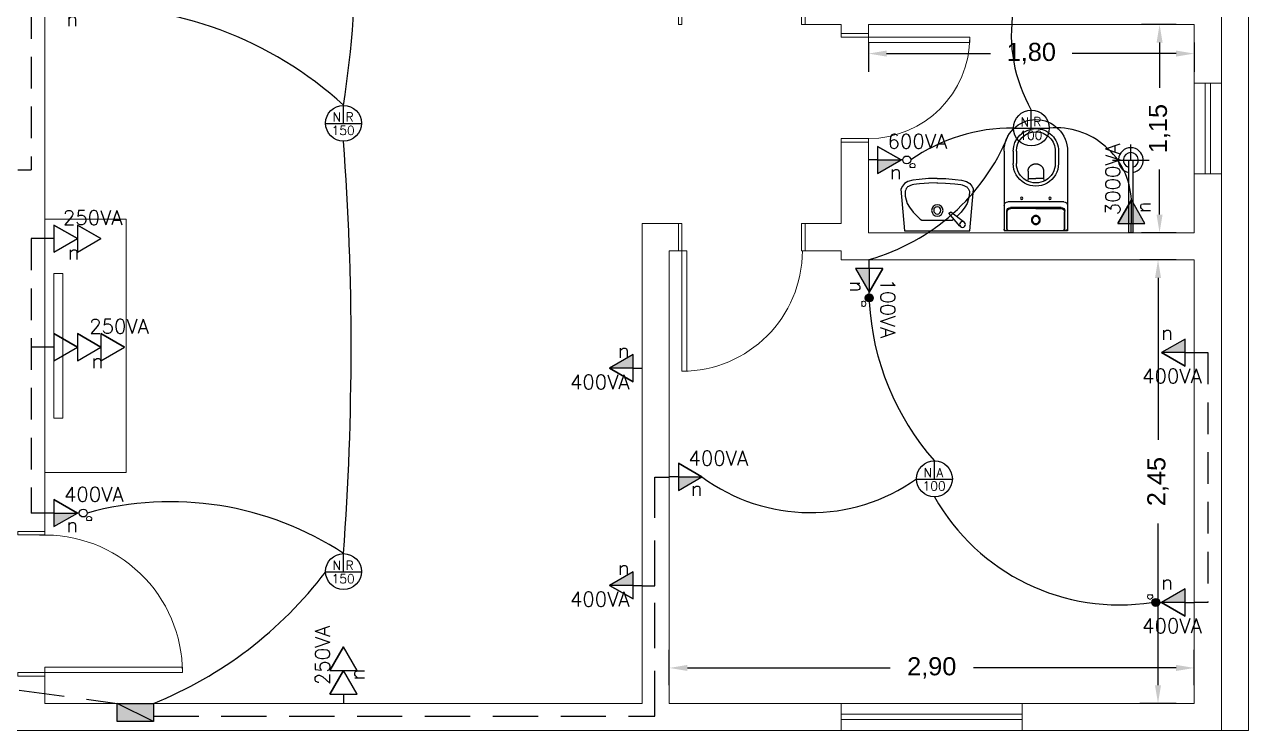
# Model space of a CAD drawing. Header units: millimetres. Extents: x -5 to 184, y -24 to 24.
# Drawn here: x 20.24 to 27, y 0 to 3.9 of the extents above; entities that cross this region are included whole.
import ezdxf

# ---------------------------------------------------------------- set-up
doc = ezdxf.new("R2010")
doc.units = ezdxf.units.MM
doc.linetypes.add('DASHED', pattern=[15, 12, -3])
doc.linetypes.add('HIDDEN', pattern=[0.375, 0.25, -0.125])
doc.layers.get('0').update_dxf_attribs({"lineweight": 30})
for name, color, linetype, lineweight in [('Cotas', 3, 'Continuous', 9), ('Cozinha', 252, 'Continuous', 20), ('Edificação', 251, 'Continuous', 20), ('Portas', 251, 'Continuous', 9)]:
    doc.layers.add(name, color=color, linetype=linetype, lineweight=lineweight)
for name, color, linetype in [('Eletroduto', 160, 'Continuous'), ('Pontos de iluminação', 50, 'Continuous'), ('Pontos de Tomadas', 10, 'Continuous'), ('WC', 252, 'Continuous')]:
    doc.layers.add(name, color=color, linetype=linetype)
doc.styles.add('ROMANS', font='ROMANS.SHX')
doc.styles.get("Standard").update_dxf_attribs({"font": 'arial.ttf'})
doc.dimstyles.new('ISO-25', dxfattribs={"dimtxt": 0.1, "dimasz": 0.1, "dimexe": 0.1, "dimexo": 0.1, "dimgap": 0.1, "dimtad": 0, "dimzin": 1, "dimtxsty": 'Standard', "dimcen": 0.1, "dimadec": 0, "dimazin": 0, "dimtfac": 1, "dimtmove": 0, "dimatfit": 3, "dimfxl": 1, "dimarcsym": 0})

# ---------------------------------------------------------------- blocks, each defined once
blk = doc.blocks.new('*D54')
at = {"layer": 'Cotas', "color": 0, "lineweight": -2, "transparency": 16777216}
for p, q in [((26.6, 2.6), (26.4, 2.6)), ((26.5, 2.5), (26.5, 1.6061)), ((26.5, 0.25), (26.5, 1.1439)), ((26.6, 0.15), (26.4, 0.15))]:
    blk.add_line(p, q, dxfattribs=at)
at = {"layer": 'Cotas', "color": 0, "transparency": 16777216}
for points in [[(26.4833, 2.5), (26.5167, 2.5), (26.5, 2.6)], [(26.4833, 0.25), (26.5167, 0.25), (26.5, 0.15)]]:
    blk.add_solid(points, dxfattribs=at)
at = {"layer": 'Defpoints', "color": 0, "transparency": 16777216}
for p in [(26.7, 2.6), (26.5, 0.15), (26.7, 0.15)]:
    blk.add_point(p, dxfattribs=at)
at = {"layer": 'Cotas', "color": 0, "transparency": 16777216, "insert": (26.5, 1.375), "char_height": 0.1, "attachment_point": 5, "rotation": 90}
blk.add_mtext('2,45', dxfattribs=at)
blk = doc.blocks.new('*D55')
at = {"layer": 'Cotas', "color": 0, "lineweight": -2, "transparency": 16777216}
for p, q in [((23.8, 0.25), (23.8, 0.4456)), ((26.7, 0.25), (26.7, 0.4456)), ((23.9, 0.3456), (25.0194, 0.3456)), ((26.6, 0.3456), (25.4806, 0.3456))]:
    blk.add_line(p, q, dxfattribs=at)
at = {"layer": 'Cotas', "color": 0, "transparency": 16777216}
for points in [[(23.9, 0.3623), (23.9, 0.3289), (23.8, 0.3456)], [(26.6, 0.3623), (26.6, 0.3289), (26.7, 0.3456)]]:
    blk.add_solid(points, dxfattribs=at)
at = {"layer": 'Defpoints', "color": 0, "transparency": 16777216}
for p in [(23.8, 0.3456), (23.8, 0.15), (26.7, 0.15)]:
    blk.add_point(p, dxfattribs=at)
at = {"layer": 'Cotas', "color": 0, "transparency": 16777216, "insert": (25.25, 0.3456), "char_height": 0.1, "attachment_point": 5}
blk.add_mtext('2,90', dxfattribs=at)
blk = doc.blocks.new('*D59')
at = {"layer": 'Cotas', "color": 0, "lineweight": -2, "transparency": 16777216}
for p, q in [((26.6, 3.9), (26.4086, 3.9)), ((26.5086, 3.8), (26.5086, 3.5505)), ((26.5086, 2.85), (26.5086, 3.0995)), ((26.6, 2.75), (26.4086, 2.75))]:
    blk.add_line(p, q, dxfattribs=at)
at = {"layer": 'Cotas', "color": 0, "transparency": 16777216}
for points in [[(26.4919, 3.8), (26.5252, 3.8), (26.5086, 3.9)], [(26.4919, 2.85), (26.5252, 2.85), (26.5086, 2.75)]]:
    blk.add_solid(points, dxfattribs=at)
at = {"layer": 'Defpoints', "color": 0, "transparency": 16777216}
for p in [(26.7, 3.9), (26.5086, 2.75), (26.7, 2.75)]:
    blk.add_point(p, dxfattribs=at)
at = {"layer": 'Cotas', "color": 0, "transparency": 16777216, "insert": (26.5086, 3.325), "char_height": 0.1, "attachment_point": 5, "rotation": 90}
blk.add_mtext('1,15', dxfattribs=at)
blk = doc.blocks.new('*D36')
at = {"layer": 'Cotas', "color": 0, "lineweight": -2, "transparency": 16777216}
for p, q in [((24.9, 3.8), (24.9, 3.6393)), ((26.7, 3.8), (26.7, 3.6393)), ((25, 3.7393), (25.575, 3.7393)), ((26.6, 3.7393), (26.025, 3.7393))]:
    blk.add_line(p, q, dxfattribs=at)
at = {"layer": 'Cotas', "color": 0, "transparency": 16777216}
for points in [[(25, 3.7559), (25, 3.7226), (24.9, 3.7393)], [(26.6, 3.7559), (26.6, 3.7226), (26.7, 3.7393)]]:
    blk.add_solid(points, dxfattribs=at)
at = {"layer": 'Defpoints', "color": 0, "transparency": 16777216}
for p in [(24.9, 3.9), (26.7, 3.9), (26.7, 3.7393)]:
    blk.add_point(p, dxfattribs=at)
at = {"layer": 'Cotas', "color": 0, "transparency": 16777216, "insert": (25.8, 3.7393), "char_height": 0.1, "attachment_point": 5}
blk.add_mtext('1,80', dxfattribs=at)
blk = doc.blocks.new('01lavl91')
at = {"linetype": 'Continuous'}
for p, q in [((0.1253, -0.036), (0.0639, -0.1075)), ((0.0753, -0.1139), (0.1503, -0.0575)), ((-0.085, -0.0692), (0.0857, -0.0692)), ((0.0639, -0.1075), (0.0753, -0.1139))]:
    blk.add_line(p, q, dxfattribs=at)
for points in [[(-0.1997, -0.2393), (-0.1797, -0.0093), (0.1803, -0.0093), (0.2003, -0.2393)], [(-0.1772, -0.2283), (-0.1758, -0.2005), (-0.1652, -0.1606), (-0.1526, -0.1406), (-0.1317, -0.1123), (-0.1188, -0.0991), (-0.106, -0.0859), (-0.0931, -0.074), (-0.085, -0.0692)], [(0.0938, -0.074), (0.0857, -0.0692)], [(0.1779, -0.2283), (0.1765, -0.2005), (0.1659, -0.1606), (0.1533, -0.1406), (0.1323, -0.1123), (0.1195, -0.0991), (0.1091, -0.0885)], [(0.0003, -0.2993), (-0.0477, -0.2981), (-0.0993, -0.2935), (-0.1345, -0.2899), (-0.1613, -0.2816), (-0.1795, -0.2708), (-0.1915, -0.256), (-0.1997, -0.2393)], [(0.0023, -0.2743), (-0.0461, -0.2719), (-0.0975, -0.2686), (-0.1144, -0.2671), (-0.1294, -0.2653), (-0.1385, -0.2633), (-0.151, -0.2586), (-0.1586, -0.2547), (-0.1629, -0.2516), (-0.1647, -0.2496), (-0.1703, -0.2424), (-0.1737, -0.2368), (-0.1772, -0.2283)], [(-0.0016, -0.2743), (0.0468, -0.2719), (0.0982, -0.2686), (0.1151, -0.2671), (0.1301, -0.2653), (0.1391, -0.2633), (0.1517, -0.2586), (0.1593, -0.2547), (0.1635, -0.2516), (0.1653, -0.2496), (0.1709, -0.2424), (0.1744, -0.2368), (0.1779, -0.2283)], [(0.0003, -0.2993), (0.0483, -0.2981), (0.0999, -0.2935), (0.1351, -0.2899), (0.1619, -0.2816), (0.1801, -0.2708), (0.1921, -0.256), (0.2003, -0.2393)]]:
    blk.add_lwpolyline(points, dxfattribs=at)
for centre, radius in [((0.1404, -0.0444), 0.0164), ((0.001, -0.1223), 0.0316), ((0.001, -0.1223), 0.02)]:
    blk.add_circle(centre, radius, dxfattribs=at)
blk = doc.blocks.new('81_P')
at = {"ltscale": 0.05}
for p, q in [((-0.165, 0), (-0.175, 0)), ((-0.175, -0.01), (-0.175, 0)), ((0.175, 0), (0.165, 0))]:
    blk.add_line(p, q, dxfattribs=at)
for p, q in [((0.165, 0), (-0.165, 0)), ((-0.175, -0.44), (-0.175, -0.01)), ((0.175, -0.44), (0.175, -0.01)), ((0.1398, -0.1295), (-0.1398, -0.1295)), ((0, -0.1236), (-0.1384, -0.1236)), ((0, -0.1236), (0.1384, -0.1236)), ((0.155, -0.16), (-0.155, -0.16))]:
    blk.add_line(p, q)
at = {"ltscale": 0.047193}
blk.add_line((0.175, -0.0094), (0.175, 0), dxfattribs=at)
at = {"ltscale": 0.497718}
for p, q in [((-0.1598, -0.01), (-0.1598, -0.1095)), ((0.1598, -0.01), (0.1598, -0.1095))]:
    blk.add_line(p, q, dxfattribs=at)
at = {"ltscale": 0.467891}
for p, q in [((-0.1584, -0.01), (-0.1584, -0.1036)), ((0.1584, -0.01), (0.1584, -0.1036))]:
    blk.add_line(p, q, dxfattribs=at)
at = {"ltscale": 0.078144}
for p, q in [((-0.0429, -0.29), (-0.0455, -0.2746)), ((0.0429, -0.29), (0.0455, -0.2746))]:
    blk.add_line(p, q, dxfattribs=at)
at = {"ltscale": 0.214268}
for p in [(-0.0429, -0.29), (0.0429, -0.29)]:
    blk.add_line(p, (0, -0.29), dxfattribs=at)
at = {"ltscale": 0.197279}
for p, q in [((-0.0429, -0.3295), (-0.0429, -0.29)), ((0.0429, -0.3295), (0.0429, -0.29))]:
    blk.add_line(p, q, dxfattribs=at)
at = {"ltscale": 0.339985}
for p, q in [((-0.125, -0.44), (-0.125, -0.372)), ((-0.1075, -0.44), (-0.1075, -0.372)), ((0.1075, -0.44), (0.1075, -0.372)), ((0.125, -0.44), (0.125, -0.372))]:
    blk.add_line(p, q, dxfattribs=at)
for points in [[(-0.0429, -0.3295), (-0.0428, -0.3307), (-0.0428, -0.332), (-0.0427, -0.3332), (-0.0425, -0.3345), (-0.0424, -0.3357), (-0.0421, -0.3369), (-0.0419, -0.3382), (-0.0416, -0.3394), (-0.0412, -0.3406), (-0.0409, -0.3418), (-0.0405, -0.343), (-0.04, -0.3442), (-0.0395, -0.3453), (-0.039, -0.3465), (-0.0384, -0.3476), (-0.0378, -0.3487), (-0.0372, -0.3498), (-0.0369, -0.3504), (-0.0365, -0.3509), (-0.0362, -0.3515), (-0.0358, -0.352), (-0.0354, -0.3525), (-0.0351, -0.353), (-0.0347, -0.3535), (-0.0343, -0.354), (-0.0339, -0.3545), (-0.0335, -0.355), (-0.0331, -0.3555), (-0.0326, -0.356), (-0.0322, -0.3565), (-0.0318, -0.357), (-0.0313, -0.3574), (-0.0309, -0.3579), (-0.0303, -0.3584)], [(0.0303, -0.3584), (0.0312, -0.3575), (0.0321, -0.3566), (0.033, -0.3556), (0.0338, -0.3547), (0.0346, -0.3537), (0.0354, -0.3526), (0.0361, -0.3516), (0.0368, -0.3505), (0.0374, -0.3494), (0.0381, -0.3483), (0.0386, -0.3472), (0.0392, -0.346), (0.0395, -0.3455), (0.0397, -0.3449), (0.04, -0.3443), (0.0402, -0.3437), (0.0404, -0.3431), (0.0406, -0.3425), (0.0408, -0.3419), (0.041, -0.3413), (0.0412, -0.3407), (0.0414, -0.3401), (0.0415, -0.3395), (0.0417, -0.3389), (0.0418, -0.3383), (0.042, -0.3377), (0.0421, -0.3371), (0.0422, -0.3364), (0.0423, -0.3358), (0.0424, -0.3352), (0.0425, -0.3346), (0.0426, -0.334), (0.0427, -0.3333), (0.0427, -0.3327), (0.0428, -0.3321), (0.0428, -0.3315), (0.0428, -0.3308), (0.0428, -0.3302), (0.0429, -0.3295)], [(-0.0303, -0.3584), (-0.0294, -0.3593), (-0.0284, -0.3602), (-0.0274, -0.361), (-0.0263, -0.3618), (-0.0253, -0.3626), (-0.0242, -0.3633), (-0.0231, -0.364), (-0.022, -0.3647), (-0.0208, -0.3653), (-0.0196, -0.3659), (-0.0184, -0.3665), (-0.0172, -0.367), (-0.016, -0.3675), (-0.0147, -0.368), (-0.0135, -0.3684), (-0.0122, -0.3688), (-0.0116, -0.3689), (-0.0109, -0.3691), (-0.0103, -0.3693), (-0.0096, -0.3694), (-0.009, -0.3695), (-0.0083, -0.3697), (-0.0077, -0.3698), (-0.007, -0.3699), (-0.0063, -0.37), (-0.0057, -0.3701), (-0.005, -0.3702), (-0.0043, -0.3702), (-0.0037, -0.3703), (-0.003, -0.3704), (-0.0023, -0.3704), (-0.0017, -0.3704), (-0.001, -0.3704), (-0.0003, -0.3705), (0, -0.3705)], [(0, -0.3705), (0.0013, -0.3704), (0.0027, -0.3704), (0.004, -0.3703), (0.0053, -0.3701), (0.0067, -0.37), (0.008, -0.3697), (0.0093, -0.3695), (0.0106, -0.3692), (0.0119, -0.3689), (0.0132, -0.3685), (0.0144, -0.3681), (0.0157, -0.3676), (0.0169, -0.3671), (0.0175, -0.3669), (0.0181, -0.3666), (0.0187, -0.3663), (0.0193, -0.3661), (0.0199, -0.3658), (0.0205, -0.3655), (0.0211, -0.3652), (0.0217, -0.3648), (0.0222, -0.3645), (0.0228, -0.3642), (0.0234, -0.3638), (0.0239, -0.3635), (0.0245, -0.3631), (0.025, -0.3628), (0.0255, -0.3624), (0.0261, -0.362), (0.0266, -0.3616), (0.0271, -0.3612), (0.0276, -0.3608), (0.0281, -0.3604), (0.0286, -0.36), (0.0291, -0.3595), (0.0296, -0.3591), (0.0301, -0.3587), (0.0303, -0.3584)]]:
    blk.add_lwpolyline(points)
at = {"linetype": 'DASHED'}
blk.add_circle((0, -0.06), 0.0245, dxfattribs=at)
for centre, radius in [((0, -0.06), 0.02), ((-0.078, -0.18), 0.007), ((0.078, -0.18), 0.007)]:
    blk.add_circle(centre, radius)
for centre, radius, start, end in [((-0.165, -0.01), 0.01, 90, 180.00001), ((-0.1498, -0.01), 0.01, 90, 180.00001), ((-0.1484, -0.01), 0.01, 90, 180.00001), ((0.1484, -0.01), 0.01, 0, 90), ((0.1498, -0.01), 0.01, 0, 90), ((0.165, -0.01), 0.01, 0, 90), ((-0.1398, -0.1095), 0.02, 180.00001, 270), ((-0.1384, -0.1036), 0.02, 180.00001, 270), ((0.1384, -0.1036), 0.02, 270, 0), ((0.1398, -0.1095), 0.02, 270, 0), ((-0.155, -0.14), 0.02, 180.00001, 270), ((0.155, -0.14), 0.02, 270, 0), ((0, -0.372), 0.125, 0, 180.00001), ((0, -0.372), 0.1075, 0, 180.00001), ((0, -0.44), 0.175, 180.00001, 270), ((0, -0.44), 0.125, 180.00001, 270), ((0, -0.44), 0.1075, 180.00001, 270), ((0, -0.44), 0.1075, 270, 0), ((0, -0.44), 0.175, 270, 0), ((0, -0.44), 0.125, 270, 0)]:
    blk.add_arc(centre, radius, start, end)
blk = doc.blocks.new('CHUV')
at = {"ltscale": 0.05}
for p, q in [((0.0027, 0.4455), (0.0027, 0.5407)), ((-0.1103, 0.4455), (0.1156, 0.4455)), ((-0.0106, 0.0003), (-0.0106, 0.4455)), ((0.0156, 0.4455), (0.0156, 0.0003))]:
    blk.add_line(p, q, dxfattribs=at)
at = {"ltscale": 2}
blk.add_line((0.0156, 0.0003), (-0.0106, 0.0003), dxfattribs=at)
at = {"ltscale": 0.05}
for radius, start, end in [(0.076, 279.93583, 260.06417), (0.0459, 286.60149, 253.39851)]:
    blk.add_arc((0.0025, 0.4455), radius, start, end, dxfattribs=at)

msp = doc.modelspace()

# ---------------------------------------------------------------- hatches: boundary and pattern name
at = {"layer": 'Eletroduto'}
h = msp.add_hatch(color=256, dxfattribs=at)
h.set_gradient(color2=(0, 0, 0), tint=1)
h.paths.add_polyline_path([(20.95, 0.05), (20.75, 0.15), (20.75, 0.05)])
h = msp.add_hatch(color=0, dxfattribs=at)
h.dxf.hatch_style = 1
h.paths.add_polyline_path([(20.95, 0.05), (20.95, 0.15), (20.75, 0.15)])
at = {"layer": 'Pontos de iluminação'}
h = msp.add_hatch(color=256, dxfattribs=at)
h.set_gradient(color1=(248, 215, 49), color2=(248, 215, 49), tint=1)
h.paths.add_polyline_path([(24.9266, 2.3895, 1), (24.8826, 2.3895, 1)])
h = msp.add_hatch(color=256, dxfattribs=at)
h.set_gradient(color1=(248, 215, 49), color2=(248, 215, 49), tint=1)
h.paths.add_polyline_path([(26.5101, 0.7075, 1), (26.4661, 0.7075, 1)])

# ---------------------------------------------------------------- linework, layer by layer
at = {"layer": 'Cozinha'}
for points in [[(20.8, 1.425), (20.8, 2.825), (20.35, 2.825), (20.35, 1.425)], [(20.45, 1.725), (20.45, 2.525), (20.4, 2.525), (20.4, 1.725)]]:
    msp.add_lwpolyline(points, close=True, dxfattribs=at)
at = {"layer": 'Edificação'}
for p, q in [((26.85, 7), (26.85, 0.15)), ((20.35, 1.1), (20.35, 6.85)), ((24.55, 3.9), (24.75, 3.9)), ((24.75, 3.9), (24.75, 3.85)), ((24.9, 3.9), (26.7, 3.9)), ((24.9, 3.9), (24.9, 3.85)), ((26.7, 3.9), (26.7, 2.75)), ((24.75, 3.25), (24.75, 2.8)), ((24.9, 3.25), (24.9, 2.75)), ((23.65, 0.15), (23.65, 2.8)), ((23.65, 2.8), (23.85, 2.8)), ((23.85, 2.8), (23.85, 2.65)), ((24.55, 2.8), (24.75, 2.8)), ((26.7, 2.75), (24.9, 2.75)), ((23.85, 2.65), (23.8, 2.65)), ((23.8, 2.65), (23.8, 0.15)), ((24.55, 2.65), (24.75, 2.65)), ((24.75, 2.65), (24.75, 2.6)), ((24.75, 2.6), (26.7, 2.6)), ((26.7, 2.6), (26.7, 0.15)), ((20.35, 1.1), (20.2, 1.1)), ((20.2, 0.3), (20.35, 0.3)), ((20.35, 0.3), (20.35, 0.15)), ((20.35, 0.15), (23.65, 0.15)), ((22.6, 0.15), (22.6, 0.15)), ((23.8, 0.15), (26.7, 0.15)), ((26.85, 0.15), (26.85, 0)), ((2.1, 0), (26.85, 0))]:
    msp.add_line(p, q, dxfattribs=at)
at = {"layer": 'Edificação', "color": 252}
msp.add_lwpolyline([(0, 0), (27, 0), (27, 8), (0, 8)], close=True, dxfattribs=at)
at = {"layer": 'Eletroduto', "linetype": 'HIDDEN', "ltscale": 0.7}
for p, q in [((20.2751, 3.9965), (20.2751, 3.0965)), ((20.2751, 2.7172), (20.2751, 1.2015))]:
    msp.add_line(p, q, dxfattribs=at)
at = {"layer": 'Eletroduto'}
for p, q in [((20.2001, 3.0965), (20.2751, 3.0965)), ((20.3501, 2.7172), (20.2751, 2.7172)), ((20.3501, 2.1172), (20.2751, 2.1172)), ((20.3501, 1.2015), (20.2751, 1.2015)), ((20.75, 0.05), (20.75, 0.15)), ((20.75, 0.15), (20.95, 0.15)), ((20.95, 0.05), (20.75, 0.15)), ((20.95, 0.15), (20.95, 0.05)), ((20.95, 0.05), (20.75, 0.05))]:
    msp.add_line(p, q, dxfattribs=at)
at = {"layer": 'Eletroduto', "linetype": 'HIDDEN'}
for p, q in [((23.72, 0.8), (23.72, 1.4)), ((23.72, 1.4), (23.8, 1.4)), ((23.65, 0.8), (23.72, 0.8)), ((23.72, 0.08), (23.72, 0.8)), ((20.95, 0.08), (23.65, 0.08)), ((23.65, 0.08), (23.72, 0.08))]:
    msp.add_line(p, q, dxfattribs=at)
at = {"layer": 'Eletroduto', "linetype": 'HIDDEN', "ltscale": 0.7}
msp.add_lwpolyline([(26.7001, 2.0875), (26.7751, 2.0875), (26.7751, 0.7075), (26.7001, 0.7075)], dxfattribs=at)
at = {"layer": 'Eletroduto'}
for centre, radius, start, end in [((15.7337, 4.404), 6.3381, 351.37416, 8.61977), ((20.603, 1.9326), 2.0652, 47.42688, 92.02154), ((26.523, 3.8428), 0.8337, 170.7755, 209.87404), ((25.6958, 2.3458), 0.9822, 89.68579, 124.88402), ((25.9349, 2.911), 0.4185, 2.80557, 94.89879), ((6.6367, 2.1172), 15.4056, 355.75775, 4.23718), ((24.5799, 3.7389), 1.1828, 285.92995, 337.50319), ((26.3472, 2.4469), 1.4448, 183.15125, 221.4788), ((24.5807, 2.2141), 1.0105, 233.53287, 305.38885), ((26.287, 1.8668), 1.173, 209.37748, 278.78046), ((21.0452, -0.4721), 1.7359, 56.62501, 105.40318), ((20.1109, 2.2362), 2.2487, 291.90956, 322.74529)]:
    msp.add_arc(centre, radius, start, end, dxfattribs=at)
at = {"layer": 'Eletroduto', "linetype": 'HIDDEN'}
msp.add_arc((58.1085, 282.0645), 284.3791, 260.301302, 262.451314, dxfattribs=at)
at = {"layer": 'Pontos de iluminação'}
for p, q in [((22.0001, 3.3529), (22.0001, 3.454)), ((25.8001, 3.3265), (25.8001, 3.4276)), ((21.9009, 3.3529), (22.0993, 3.3529)), ((25.7009, 3.3265), (25.8993, 3.3265)), ((25.0901, 3.1515), (25.0801, 3.1515)), ((24.9046, 2.4115), (24.9046, 2.4215)), ((25.2647, 1.3888), (25.2647, 1.4899)), ((25.1655, 1.3888), (25.364, 1.3888)), ((20.5401, 1.2015), (20.5301, 1.2015)), ((22.0001, 0.8765), (22.0001, 0.9776)), ((21.9009, 0.8765), (22.0993, 0.8765)), ((26.5101, 0.7075), (26.5201, 0.7075))]:
    msp.add_line(p, q, dxfattribs=at)
for centre, radius in [((22.0002, 3.3544), 0.099), ((25.8002, 3.3279), 0.099), ((25.1121, 3.1515), 0.022), ((24.9046, 2.3895), 0.022), ((25.2648, 1.3903), 0.099), ((20.5621, 1.2015), 0.022), ((22.0002, 0.8779), 0.099), ((26.4881, 0.7075), 0.022)]:
    msp.add_circle(centre, radius, dxfattribs=at)
at = {"layer": 'Pontos de Tomadas', "color": 1}
for p, q in [((24.9501, 3.2265), (25.0801, 3.1515)), ((25.0801, 3.1515), (24.9501, 3.2265)), ((24.9501, 3.2265), (24.9501, 3.0765)), ((25.0801, 3.1515), (24.9501, 3.2265)), ((24.9501, 3.1515), (24.9001, 3.1515)), ((24.9501, 3.1515), (25.0801, 3.1515)), ((24.9501, 3.0765), (25.0801, 3.1515)), ((26.2779, 2.8015), (26.3529, 2.9315)), ((26.3529, 2.9315), (26.2779, 2.8015)), ((26.3529, 2.9315), (26.2779, 2.8015)), ((26.3529, 2.8015), (26.3529, 2.9315)), ((26.4279, 2.8015), (26.3529, 2.9315)), ((20.4001, 2.7922), (20.5301, 2.7172)), ((20.5301, 2.7172), (20.4001, 2.7922)), ((20.4001, 2.7922), (20.4001, 2.6422)), ((20.5301, 2.7172), (20.4001, 2.7922)), ((20.5301, 2.7922), (20.6601, 2.7172)), ((20.6601, 2.7172), (20.5301, 2.7922)), ((20.5301, 2.7922), (20.5301, 2.6422)), ((20.6601, 2.7172), (20.5301, 2.7922)), ((26.2779, 2.8015), (26.4279, 2.8015)), ((26.3501, 2.8015), (26.3501, 2.7515)), ((20.4001, 2.7172), (20.3501, 2.7172)), ((20.4001, 2.6422), (20.5301, 2.7172)), ((20.5301, 2.6422), (20.6601, 2.7172)), ((24.9046, 2.5515), (24.9046, 2.6015)), ((24.9796, 2.5515), (24.8296, 2.5515)), ((24.8296, 2.5515), (24.9046, 2.4215)), ((24.9046, 2.5515), (24.9046, 2.4215)), ((24.9796, 2.5515), (24.9046, 2.4215)), ((24.9046, 2.4215), (24.9796, 2.5515)), ((24.9046, 2.4215), (24.9796, 2.5515)), ((20.4001, 2.1922), (20.5301, 2.1172)), ((20.5301, 2.1172), (20.4001, 2.1922)), ((20.4001, 2.1922), (20.4001, 2.0422)), ((20.5301, 2.1172), (20.4001, 2.1922)), ((20.5301, 2.1922), (20.6601, 2.1172)), ((20.6601, 2.1172), (20.5301, 2.1922)), ((20.5301, 2.1922), (20.5301, 2.0422)), ((20.6601, 2.1172), (20.5301, 2.1922)), ((20.6601, 2.1922), (20.7901, 2.1172)), ((20.7901, 2.1172), (20.6601, 2.1922)), ((20.6601, 2.1922), (20.6601, 2.0422)), ((20.7901, 2.1172), (20.6601, 2.1922)), ((20.4001, 2.1172), (20.3501, 2.1172)), ((20.4001, 2.0422), (20.5301, 2.1172)), ((20.5301, 2.0422), (20.6601, 2.1172)), ((20.6601, 2.0422), (20.7901, 2.1172)), ((26.6501, 2.1625), (26.5201, 2.0875)), ((26.6501, 2.0125), (26.6501, 2.1625)), ((23.6001, 2.0765), (23.4701, 2.0015)), ((23.6001, 1.9265), (23.6001, 2.0765)), ((26.6501, 2.0875), (26.5201, 2.0875)), ((26.6501, 2.0125), (26.5201, 2.0875)), ((26.5201, 2.0875), (26.6501, 2.0125)), ((26.5201, 2.0875), (26.6501, 2.0125)), ((26.6501, 2.0875), (26.7001, 2.0875)), ((23.6001, 2.0015), (23.4701, 2.0015)), ((23.6001, 1.9265), (23.4701, 2.0015)), ((23.4701, 2.0015), (23.6001, 1.9265)), ((23.4701, 2.0015), (23.6001, 1.9265)), ((23.6001, 2.0015), (23.6501, 2.0015)), ((23.8501, 1.4765), (23.9801, 1.4015)), ((23.9801, 1.4015), (23.8501, 1.4765)), ((23.8501, 1.4765), (23.8501, 1.3265)), ((23.9801, 1.4015), (23.8501, 1.4765)), ((23.8501, 1.4015), (23.8001, 1.4015)), ((23.8501, 1.4015), (23.9801, 1.4015)), ((23.8501, 1.3265), (23.9801, 1.4015)), ((20.4001, 1.2765), (20.5301, 1.2015)), ((20.5301, 1.2015), (20.4001, 1.2765)), ((20.4001, 1.2765), (20.4001, 1.1265)), ((20.5301, 1.2015), (20.4001, 1.2765)), ((20.4001, 1.2015), (20.3501, 1.2015)), ((20.4001, 1.2015), (20.5301, 1.2015)), ((20.4001, 1.1265), (20.5301, 1.2015)), ((23.6001, 0.8765), (23.4701, 0.8015)), ((23.6001, 0.7265), (23.6001, 0.8765)), ((23.6001, 0.8015), (23.4701, 0.8015)), ((23.6001, 0.7265), (23.4701, 0.8015)), ((23.4701, 0.8015), (23.6001, 0.7265)), ((23.4701, 0.8015), (23.6001, 0.7265)), ((23.6001, 0.8015), (23.6501, 0.8015)), ((26.6501, 0.7825), (26.5201, 0.7075)), ((26.6501, 0.6325), (26.6501, 0.7825)), ((26.6501, 0.7075), (26.5201, 0.7075)), ((26.6501, 0.6325), (26.5201, 0.7075)), ((26.5201, 0.7075), (26.6501, 0.6325)), ((26.5201, 0.7075), (26.6501, 0.6325)), ((26.6501, 0.7075), (26.7001, 0.7075)), ((21.9251, 0.3315), (22.0001, 0.4615)), ((22.0001, 0.4615), (21.9251, 0.3315)), ((22.0001, 0.4615), (21.9251, 0.3315)), ((22.0751, 0.3315), (22.0001, 0.4615)), ((21.9251, 0.2015), (22.0001, 0.3315)), ((22.0001, 0.3315), (21.9251, 0.2015)), ((22.0001, 0.3315), (21.9251, 0.2015)), ((21.9251, 0.3315), (22.0751, 0.3315)), ((22.0751, 0.2015), (22.0001, 0.3315)), ((21.9251, 0.2015), (22.0751, 0.2015)), ((22.0001, 0.2015), (22.0001, 0.1515))]:
    msp.add_line(p, q, dxfattribs=at)
for points in [[(24.9501, 3.1515), (24.9501, 3.0765), (25.0801, 3.1515)], [(26.2779, 2.8015), (26.3529, 2.8015), (26.3529, 2.9315)], [(26.3529, 2.8015), (26.4279, 2.8015), (26.3529, 2.9315)], [(24.9046, 2.5515), (24.8296, 2.5515), (24.9046, 2.4215)], [(26.6501, 2.0875), (26.6501, 2.1625), (26.5201, 2.0875)], [(23.6001, 2.0015), (23.6001, 2.0765), (23.4701, 2.0015)], [(23.8501, 1.4015), (23.8501, 1.3265), (23.9801, 1.4015)], [(20.4001, 1.2015), (20.4001, 1.1265), (20.5301, 1.2015)], [(23.6001, 0.8015), (23.6001, 0.8765), (23.4701, 0.8015)], [(26.6501, 0.7075), (26.6501, 0.7825), (26.5201, 0.7075)]]:
    msp.add_solid(points, dxfattribs=at)
at = {"layer": 'Portas'}
for p, q in [((26.76, 3.575), (26.76, 3.075)), ((26.79, 3.575), (26.79, 3.075)), ((24.75, 0.09), (25.75, 0.09)), ((24.75, 0.06), (25.75, 0.06))]:
    msp.add_line(p, q, dxfattribs=at)
for points in [[(23.85, 4.05), (23.85, 3.9), (23.87, 3.9), (23.87, 4.05)], [(24.53, 4.05), (24.53, 3.9), (24.55, 3.9), (24.55, 4.05)], [(24.9, 3.85), (24.75, 3.85), (24.75, 3.83), (24.9, 3.83)], [(24.9, 3.83), (24.9, 3.8), (25.46, 3.8), (25.46, 3.83)], [(26.7, 3.575), (26.7, 3.075), (26.85, 3.075), (26.85, 3.575)], [(24.9, 3.27), (24.75, 3.27), (24.75, 3.25), (24.9, 3.25)], [(23.85, 2.65), (23.85, 2.8), (23.87, 2.8), (23.87, 2.65)], [(24.53, 2.65), (24.53, 2.8), (24.55, 2.8), (24.55, 2.65)], [(23.87, 2.65), (23.8962, 2.65), (23.8962, 1.985), (23.87, 1.985)], [(20.35, 1.08), (20.2, 1.08), (20.2, 1.1), (20.35, 1.1)], [(20.35, 0.32), (20.35, 0.35), (21.11, 0.35), (21.11, 0.32)], [(20.35, 0.3), (20.2, 0.3), (20.2, 0.32), (20.35, 0.32)], [(24.75, 0), (25.75, 0), (25.75, 0.15), (24.75, 0.15)]]:
    msp.add_lwpolyline(points, close=True, dxfattribs=at)
for centre, radius, start, end in [((24.9, 3.83), 0.56, 270, 0), ((23.87, 2.65), 0.665, 270, 0), ((20.35, 0.32), 0.76, 0, 92.26226)]:
    msp.add_arc(centre, radius, start, end, dxfattribs=at)

# ---------------------------------------------------------------- block references
at = {"layer": 'WC', "xscale": -1}
for name, p, rotation in [('81_P', (25.825, 2.76), 180.0000000000065), ('01lavl91', (25.2797, 2.7507), 180)]:
    msp.add_blockref(name, p, dxfattribs=dict(at, rotation=rotation))
at = {"layer": 'WC', "xscale": 0.900000000000091, "yscale": 0.900000000000091, "zscale": 0.900000000000091}
msp.add_blockref('CHUV', (26.3477, 2.7497), dxfattribs=at)

# ---------------------------------------------------------------- texts
at = {"layer": 'Pontos de iluminação', "style": 'ROMANS'}
for rotation, p in [(270, (25.1296, 3.1381)), (180, (24.8912, 2.372)), (270, (20.5796, 1.1881)), (90, (26.4706, 0.7208))]:
    msp.add_text('a', height=0.044, rotation=rotation, dxfattribs=at).set_placement(p)
for tag, p, s, flags in [('N', (21.9407, 3.3636), '', 4), ('N', (25.7407, 3.3371), '', 4), ('150', (21.9344, 3.2898), '100', 13), ('100', (25.7344, 3.2633), '100', 13), ('N', (25.2054, 1.3995), 'n', 4), ('100', (25.199, 1.3257), '100', 13), ('N', (21.9407, 0.8871), '', 4), ('150', (21.9344, 0.8133), '100', 13)]:
    msp.add_attdef(tag, p, s, height=0.0495, dxfattribs=dict(at, flags=flags))
for tag, p in [('R', (22.011, 3.3641)), ('R', (25.811, 3.3377)), ('A', (25.2757, 1.4)), ('R', (22.011, 0.8877))]:
    msp.add_attdef(tag, p, '', height=0.0495, dxfattribs=at)
at = {"layer": 'Pontos de Tomadas', "color": 1, "style": 'ROMANS'}
for s, p in [('n', (20.468, 3.891)), ('600VA', (25.0058, 3.2142)), ('n', (25.018, 3.046)), ('250VA', (20.4497, 2.7931)), ('n', (20.4763, 2.6015)), ('250VA', (20.5951, 2.1931)), ('n', (26.5168, 2.1586)), ('n', (23.5149, 2.0591)), ('n', (20.6073, 2.0015)), ('400VA', (23.2511, 1.8855)), ('400VA', (26.412, 1.9181)), ('400VA', (23.9058, 1.4642)), ('400VA', (20.4558, 1.2642)), ('n', (23.918, 1.296)), ('n', (20.468, 1.096)), ('n', (23.5149, 0.8591)), ('n', (26.5168, 0.7786)), ('400VA', (23.2511, 0.6855)), ('400VA', (26.412, 0.5381))]:
    msp.add_text(s, height=0.08, dxfattribs=at).set_placement(p)
for s, rotation, p in [('3000VA', 90, (26.2901, 2.8464)), ('n', 90, (26.4584, 2.8587)), ('n', 270, (24.7991, 2.4835)), ('100VA', 270, (24.9674, 2.4957)), ('250VA', 90, (21.9243, 0.2511)), ('n', 90, (22.1158, 0.2776))]:
    msp.add_text(s, height=0.08, rotation=rotation, dxfattribs=at).set_placement(p)

# ---------------------------------------------------------------- dimensions: what is measured, and where the dimension line sits
at = {"layer": 'Cotas'}
for base, p1, p2, picture, middle in [((26.7, 3.7393), (24.9, 3.9), (26.7, 3.9), '*D36', (25.8, 3.7393)), ((23.8, 0.3456), (26.7, 0.15), (23.8, 0.15), '*D55', (25.25, 0.3456))]:
    dim = msp.add_linear_dim(base=base, p1=p1, p2=p2, dimstyle='ISO-25', dxfattribs=at)
    dim.commit()
    dim.dimension.update_dxf_attribs({"geometry": picture, "text_midpoint": middle})
for base, p1, p2, picture, middle in [((26.5086, 2.75), (26.7, 3.9), (26.7, 2.75), '*D59', (26.5086, 3.325)), ((26.5, 0.15), (26.7, 2.6), (26.7, 0.15), '*D54', (26.5, 1.375))]:
    dim = msp.add_linear_dim(base=base, p1=p1, p2=p2, angle=90, dimstyle='ISO-25', dxfattribs=at)
    dim.commit()
    dim.dimension.update_dxf_attribs({"geometry": picture, "text_midpoint": middle})

doc.saveas('drawing.dxf')
